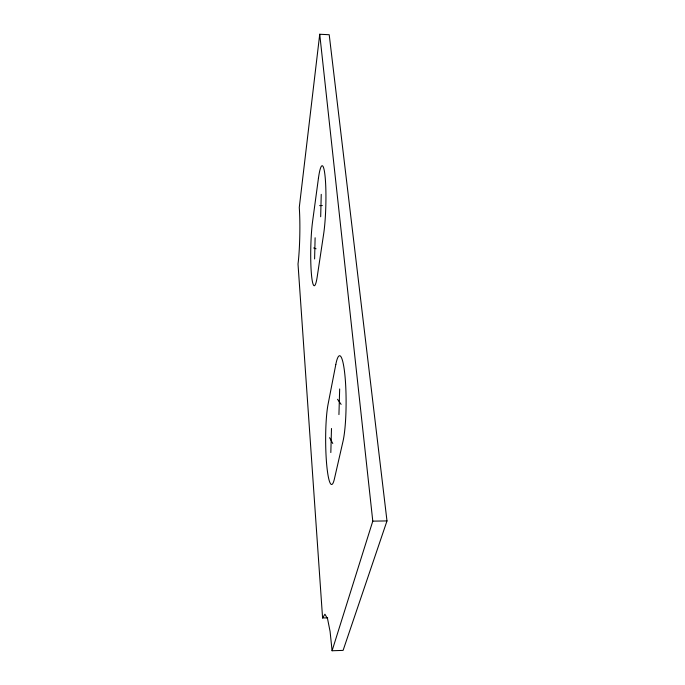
<?xml version="1.0" encoding="UTF-8"?>
<svg xmlns="http://www.w3.org/2000/svg" width="685" height="685" viewBox="0 0 685 685"><rect width="100%" height="100%" fill="white"/><g stroke="black" fill="none" stroke-linecap="round" stroke-linejoin="round"><path stroke-width="1.03" d="M314.603 258.956L315.117 237.772M320.683 216.743L321.239 194.352M330.829 452.554L331.489 428.493M338.938 414.596L339.666 388.96M322.584 617.973L324.93 614.205L327.558 618.769L330.084 631.484L332.088 650.75L343.099 650.39L386.991 520.925L329.211 34.73L319.732 34.25L299.268 207.512A38.899 3.648 -88.9 0 1 298.009 264.025L322.584 617.973L327.687 617.836M332.088 650.75L372.786 521.139L319.732 34.25M319.655 205.62L322.301 205.509M372.786 521.139L386.991 520.925M313.679 247.97L316.068 248.792M337.525 399.286L341.121 404.381M329.588 437.681L332.773 443.469M318.422 178.391L312.583 221.512A37.512 4.256 -88.8 0 0 311.392 273.717A37.512 4.256 -88.8 0 0 317.249 276.543L323.628 234.116A39.627 4.675 -88.5 0 0 325.169 177.209A39.627 4.675 -88.5 0 0 318.422 178.391M335.813 364.471L328.081 404.236A43.78 5.763 89.7 0 0 326.599 463.599A43.78 5.763 89.7 0 0 334.408 478.892L342.997 441.363A46.255 6.499 -90 0 0 345.017 376.279A46.255 6.499 -90 0 0 335.813 364.471"/></g></svg>
